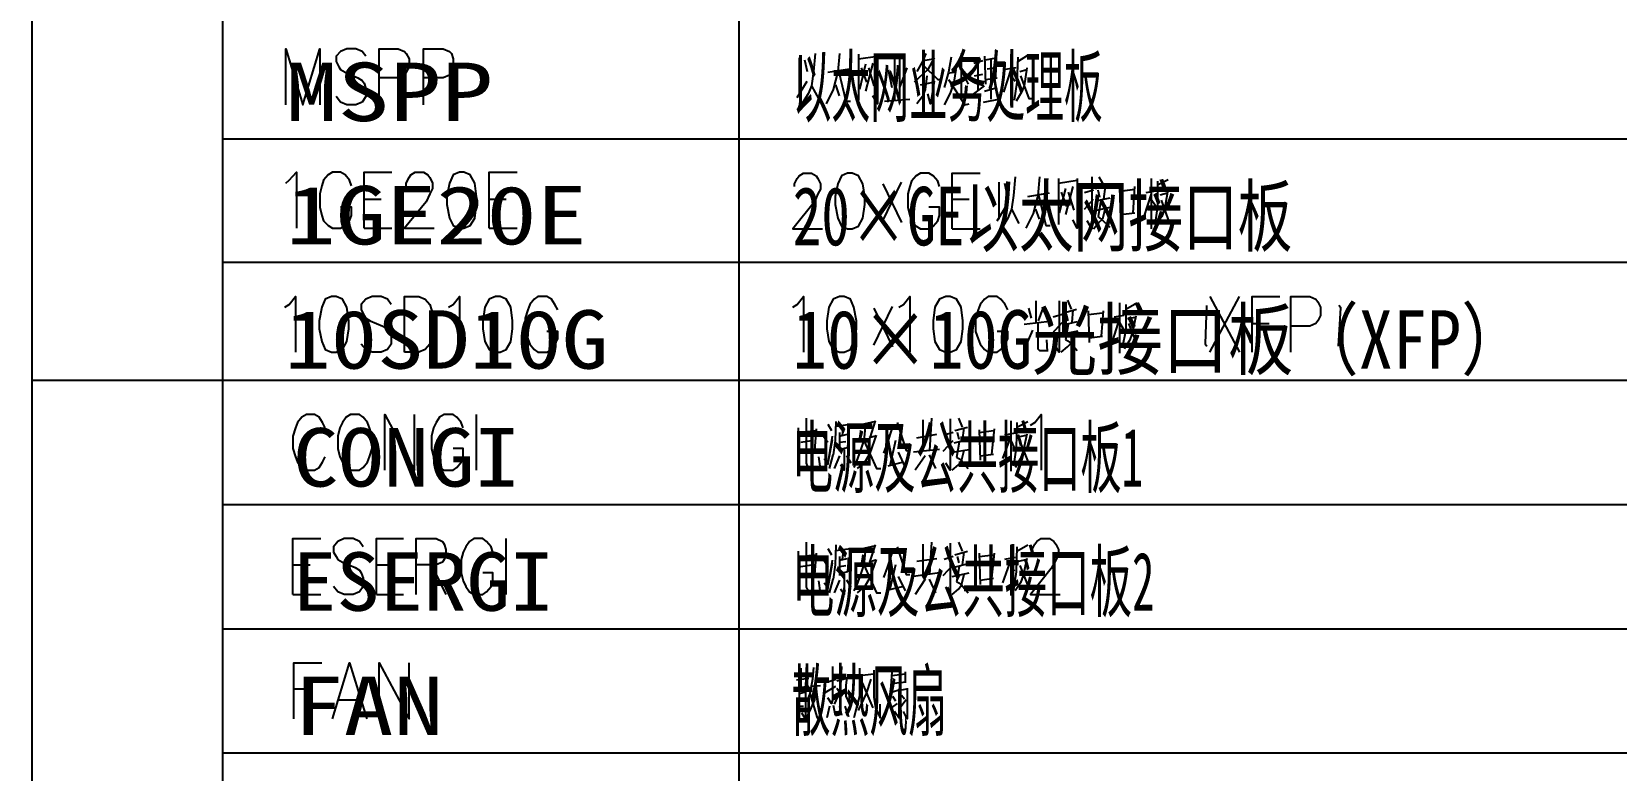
# Model space of a CAD drawing. Header units: metres. Extents: x 17 to 1264, y 17 to 859.
# Drawn here: x 804.8 to 1058.2, y 477.9 to 596 of the extents above; entities that cross this region are included whole.
import ezdxf

# ---------------------------------------------------------------- set-up
doc = ezdxf.new("R2010")
doc.units = ezdxf.units.M
for name, color, linetype in [('LINES', 7, 'Continuous'), ('POLYLINES', 4, 'Continuous'), ('TEXTS', 3, 'Continuous')]:
    doc.layers.add(name, color=color, linetype=linetype)

msp = doc.modelspace()

# ---------------------------------------------------------------- linework, layer by layer
at = {"layer": 'LINES'}
for p, q in [((804.81, 777.31), (804.81, 341.86)), ((835.34, 598.75), (835.34, 578.88)), ((917.85, 598.75), (917.85, 578.88)), ((927.5, 591.84), (927.5, 585.79)), ((928.36, 591.55), (928.79, 589.68)), ((933.98, 592.56), (933.69, 589.68)), ((937, 592.42), (937, 585.07)), ((937, 591.7), (940.03, 592.13)), ((938.15, 590.83), (937.15, 586.8)), ((939.31, 590.98), (938.15, 586.51)), ((942.76, 591.84), (942.76, 585.07)), ((943.63, 585.22), (943.63, 592.42)), ((947.37, 591.41), (948.95, 591.7)), ((953.42, 592.56), (953.42, 586.08)), ((955.43, 590.98), (956.87, 591.41)), ((956.15, 586.66), (956.15, 591.26)), ((957.16, 592.13), (957.31, 587.66)), ((957.31, 591.55), (959.03, 591.84)), ((958.17, 591.7), (958.17, 585.22)), ((959.03, 592.13), (958.89, 588.67)), ((961.34, 592.42), (961.34, 584.21)), ((962.49, 591.26), (964.07, 592.27)), ((927.21, 585.5), (928.79, 588.1)), ((932.11, 589.54), (935.56, 590.11)), ((933.83, 589.82), (934.99, 584.93)), ((937.43, 590.26), (938.3, 587.95)), ((938.59, 590.26), (939.45, 587.38)), ((941.75, 589.97), (942.33, 587.09)), ((943.63, 587.09), (944.78, 590.26)), ((946.94, 587.52), (948.95, 587.95)), ((951.4, 589.39), (952.55, 589.68)), ((953.56, 589.54), (954.57, 587.66)), ((955.58, 588.96), (956.87, 589.25)), ((957.31, 588.38), (959.18, 588.67)), ((957.59, 590.11), (958.75, 590.26)), ((961.34, 589.97), (960.19, 586.37)), ((962.2, 590.26), (960.47, 589.97)), ((961.34, 589.1), (962.06, 588.1)), ((962.78, 589.68), (963.93, 589.97)), ((933.98, 585.79), (933.4, 587.52)), ((951.69, 586.22), (950.68, 584.35)), ((955.43, 586.08), (957.16, 587.38)), ((957.16, 586.51), (959.18, 587.09)), ((934.99, 584.93), (935.71, 584.93)), ((941.18, 584.93), (945.21, 585.22)), ((957.02, 584.78), (959.47, 585.22)), ((835.34, 578.88), (924.04, 578.88)), ((835.34, 578.88), (835.34, 540.29)), ((917.85, 578.88), (917.85, 559.15)), ((924.04, 578.88), (1104.76, 578.88)), ((965.95, 572.83), (965.66, 569.81)), ((975.45, 572.83), (976.17, 571.54)), ((940.89, 565.78), (943.91, 571.97)), ((940.89, 571.68), (943.91, 565.49)), ((959.47, 571.97), (959.47, 566.06)), ((960.33, 571.82), (960.76, 569.81)), ((964.07, 569.66), (967.53, 570.24)), ((968.97, 572.54), (968.97, 565.2)), ((968.97, 571.82), (971.99, 572.26)), ((970.12, 570.96), (969.11, 567.07)), ((969.4, 570.38), (970.27, 568.08)), ((971.27, 571.25), (970.12, 566.78)), ((970.55, 570.38), (971.42, 567.5)), ((974.59, 570.67), (973.15, 570.24)), ((974.87, 570.96), (977.03, 571.54)), ((975.59, 569.52), (975.31, 570.67)), ((976.46, 571.25), (976.17, 569.23)), ((978.76, 571.1), (978.91, 566.21)), ((978.76, 570.53), (981.21, 570.82)), ((978.91, 570.53), (981.21, 570.82)), ((980.92, 567.07), (981.21, 571.25)), ((983.8, 570.1), (982.65, 566.5)), ((984.52, 570.53), (982.94, 570.24)), ((983.8, 572.54), (983.8, 564.48)), ((984.81, 571.54), (986.54, 572.4)), ((985.24, 569.95), (986.39, 570.24)), ((857.95, 569.23), (860.68, 569.23)), ((877.96, 569.23), (880.7, 569.23)), ((951.98, 569.23), (954.71, 569.23)), ((959.18, 565.78), (960.76, 568.37)), ((965.95, 566.06), (965.37, 567.65)), ((965.8, 569.95), (966.95, 565.06)), ((973.15, 567.65), (974.59, 569.23)), ((974.59, 567.36), (977.32, 567.94)), ((977.18, 569.38), (974.87, 568.94)), ((975.74, 569.09), (975.31, 566.5)), ((976.46, 567.79), (976.03, 566.06)), ((983.8, 569.23), (984.52, 568.22)), ((966.95, 565.06), (967.67, 565.06)), ((975.88, 566.06), (975.31, 566.5)), ((975.88, 566.06), (977.18, 564.77)), ((978.91, 566.78), (981.21, 567.07)), ((857.95, 564.62), (862.41, 564.62)), ((877.96, 564.62), (882.43, 564.62)), ((951.98, 564.48), (956.44, 564.48)), ((835.34, 559.15), (924.04, 559.15)), ((917.85, 559.15), (917.85, 540.29)), ((924.04, 559.15), (1104.76, 559.15)), ((965.37, 552.96), (965.37, 549.5)), ((970.41, 553.1), (970.99, 551.66)), ((978.76, 552.67), (978.76, 544.61)), ((979.77, 551.66), (981.5, 552.67)), ((993.16, 544.75), (997.91, 553.68)), ((993.16, 553.68), (997.91, 544.75)), ((939.45, 545.9), (942.47, 552.1)), ((939.45, 551.81), (942.47, 545.62)), ((964.65, 550.22), (964.22, 551.81)), ((965.8, 549.79), (966.52, 551.81)), ((969.55, 550.8), (968.11, 550.37)), ((969.83, 551.09), (971.85, 551.66)), ((970.55, 549.79), (970.27, 550.8)), ((971.27, 551.52), (971.13, 549.5)), ((973.72, 551.38), (973.87, 546.34)), ((973.72, 550.8), (976.03, 551.09)), ((975.88, 547.34), (976.17, 551.38)), ((978.76, 550.22), (977.61, 546.62)), ((979.48, 550.66), (977.9, 550.37)), ((980.06, 550.08), (981.21, 550.37)), ((967.1, 549.65), (963.5, 549.22)), ((963.5, 545.11), (964.87, 548.28)), ((967.96, 547.78), (969.55, 549.5)), ((969.4, 547.63), (972.14, 548.21)), ((971.99, 549.65), (969.69, 549.07)), ((970.55, 549.22), (970.12, 546.77)), ((971.27, 547.92), (970.99, 546.19)), ((973.87, 547.06), (976.03, 547.34)), ((978.76, 549.5), (979.34, 548.5)), ((999.93, 549.36), (1002.67, 549.36)), ((967.24, 544.9), (967.1, 546.77)), ((970.84, 546.34), (970.12, 546.77)), ((970.84, 546.34), (971.99, 545.04)), ((804.81, 540.29), (835.34, 540.29)), ((835.34, 540.29), (924.04, 540.29)), ((835.34, 540.29), (835.34, 520.42)), ((835.34, 540.29), (835.34, 540.29)), ((917.85, 540.29), (917.85, 520.42)), ((917.85, 540.29), (917.85, 540.29)), ((924.04, 540.29), (1104.76, 540.29)), ((875.95, 525.89), (875.95, 534.82)), ((927.35, 532.66), (927.35, 527.9)), ((927.35, 531.94), (930.23, 532.22)), ((930.23, 532.51), (929.95, 529.06)), ((932.11, 533.23), (932.68, 532.22)), ((933.4, 532.94), (935.71, 533.23)), ((934.55, 532.8), (934.41, 531.5)), ((939.74, 533.66), (937.15, 533.09)), ((938.87, 531.07), (939.74, 533.81)), ((947.37, 529.06), (947.37, 533.95)), ((948.67, 534.24), (948.38, 529.06)), ((952.41, 532.22), (954.43, 532.8)), ((952.99, 534.24), (953.56, 532.8)), ((953.85, 532.66), (953.56, 530.64)), ((956.3, 532.37), (956.44, 527.47)), ((956.3, 531.94), (958.6, 532.22)), ((958.31, 528.48), (958.75, 532.51)), ((961.34, 533.81), (961.34, 525.74)), ((962.35, 532.8), (964.07, 533.66)), ((927.79, 530.35), (929.51, 530.64)), ((931.39, 531.36), (932.11, 530.35)), ((932.11, 526.75), (932.83, 531.36)), ((932.11, 526.75), (932.83, 530.78)), ((933.98, 531.94), (933.98, 528.91)), ((933.98, 531.36), (935.27, 531.65)), ((933.98, 530.35), (934.99, 530.5)), ((935.42, 531.79), (935.27, 529.49)), ((939.74, 531.36), (938.73, 531.07)), ((942.91, 530.64), (942.04, 526.61)), ((946.36, 531.07), (949.53, 531.65)), ((950.54, 528.91), (952.12, 530.64)), ((952.12, 531.94), (950.68, 531.5)), ((954.57, 530.78), (952.27, 530.21)), ((953.13, 530.35), (952.7, 527.9)), ((953.13, 530.78), (952.84, 531.94)), ((961.34, 531.36), (960.04, 527.76)), ((962.06, 531.79), (960.33, 531.5)), ((961.34, 530.64), (961.91, 529.49)), ((962.63, 531.22), (963.79, 531.5)), ((930.09, 529.06), (927.35, 528.62)), ((931.53, 527.76), (932.11, 527.04)), ((932.39, 526.18), (932.97, 528.34)), ((933.98, 528.19), (933.11, 526.18)), ((935.27, 529.49), (933.98, 529.2)), ((935.85, 527.04), (935.13, 528.19)), ((936.86, 527.76), (936.28, 526.32)), ((941.75, 526.61), (944.06, 527.18)), ((943.34, 528.77), (944.49, 526.32)), ((949.96, 529.2), (945.79, 528.77)), ((947.66, 528.19), (946.07, 525.89)), ((949.39, 526.18), (948.38, 528.34)), ((951.98, 528.77), (954.71, 529.2)), ((953.42, 527.47), (952.7, 527.9)), ((953.85, 529.06), (953.42, 527.33)), ((953.42, 527.47), (954.57, 526.18)), ((956.44, 528.19), (958.6, 528.48)), ((835.34, 520.42), (924.04, 520.42)), ((835.34, 520.42), (835.34, 480.67)), ((835.34, 520.42), (835.34, 500.54)), ((917.85, 520.42), (917.85, 480.67)), ((917.85, 520.42), (917.85, 500.54)), ((924.04, 520.42), (1104.76, 520.42)), ((880.7, 506.02), (880.7, 514.94)), ((948.67, 514.37), (948.38, 509.18)), ((952.99, 514.37), (953.56, 512.93)), ((927.35, 512.93), (927.35, 508.03)), ((927.35, 512.06), (930.23, 512.35)), ((930.23, 512.64), (929.95, 509.18)), ((932.11, 513.36), (932.68, 512.35)), ((933.4, 513.07), (935.71, 513.36)), ((933.98, 512.06), (933.98, 509.04)), ((934.55, 512.93), (934.41, 511.63)), ((935.42, 511.92), (935.27, 509.62)), ((939.74, 513.79), (937.15, 513.22)), ((938.87, 511.34), (939.74, 513.94)), ((947.37, 509.18), (947.37, 514.08)), ((952.12, 512.06), (950.68, 511.63)), ((952.41, 512.35), (954.43, 512.93)), ((953.13, 511.06), (952.84, 512.06)), ((953.85, 512.78), (953.56, 510.77)), ((956.3, 512.64), (956.44, 507.6)), ((956.3, 512.06), (958.6, 512.35)), ((958.31, 508.61), (958.75, 512.64)), ((962.06, 511.92), (960.33, 511.63)), ((961.34, 513.94), (961.34, 505.87)), ((962.35, 512.93), (964.07, 513.94)), ((846.57, 510.77), (849.31, 510.77)), ((859.96, 510.77), (862.55, 510.77)), ((868.75, 510.77), (871.05, 506.02)), ((927.79, 510.48), (929.51, 510.77)), ((931.39, 511.63), (932.11, 510.48)), ((932.11, 506.88), (932.83, 511.49)), ((932.11, 506.88), (932.83, 511.06)), ((933.98, 511.49), (935.27, 511.78)), ((933.98, 510.48), (934.99, 510.62)), ((935.27, 509.62), (933.98, 509.33)), ((939.74, 511.49), (938.73, 511.2)), ((942.91, 510.77), (942.04, 506.88)), ((949.96, 509.47), (945.79, 508.9)), ((946.36, 511.34), (949.53, 511.78)), ((950.54, 509.04), (952.12, 510.77)), ((951.98, 508.9), (954.71, 509.47)), ((954.57, 510.91), (952.27, 510.34)), ((953.13, 510.48), (952.7, 508.03)), ((961.34, 511.63), (960.04, 507.89)), ((961.34, 510.77), (961.91, 509.76)), ((962.63, 511.34), (963.79, 511.63)), ((930.09, 509.18), (927.35, 508.75)), ((931.53, 507.89), (932.11, 507.17)), ((932.39, 506.3), (932.97, 508.46)), ((933.98, 508.32), (933.11, 506.3)), ((935.85, 507.17), (935.13, 508.32)), ((936.86, 507.89), (936.28, 506.59)), ((941.75, 506.74), (944.06, 507.31)), ((943.34, 508.9), (944.49, 506.59)), ((947.66, 508.46), (946.07, 506.02)), ((949.39, 506.3), (948.38, 508.46)), ((953.42, 507.6), (952.7, 508.03)), ((953.85, 509.18), (953.42, 507.46)), ((953.42, 507.6), (954.57, 506.3)), ((956.44, 508.32), (958.6, 508.61)), ((846.57, 506.02), (851.03, 506.02)), ((859.96, 506.02), (864.28, 506.02)), ((835.34, 500.54), (924.04, 500.54)), ((924.04, 500.54), (1104.76, 500.54)), ((927.79, 494.21), (927.79, 491.18)), ((928.65, 494.35), (928.51, 491.18)), ((943.34, 494.35), (943.63, 493.63)), ((927.07, 492.34), (929.08, 492.62)), ((932.11, 492.05), (933.4, 492.48)), ((933.55, 492.19), (935.13, 492.62)), ((937.15, 493.06), (939.45, 493.34)), ((937.58, 491.9), (939.31, 487.87)), ((942.19, 491.76), (944.63, 492.05)), ((942.33, 493.06), (944.49, 493.34)), ((944.49, 493.63), (944.49, 492.05)), ((846.71, 490.9), (849.45, 490.9)), ((853.91, 489.17), (857.37, 489.17)), ((926.63, 491.04), (929.08, 491.33)), ((927.5, 490.75), (927.5, 486.29)), ((927.5, 490.18), (928.51, 490.46)), ((927.5, 489.17), (928.22, 489.17)), ((929.37, 491.33), (930.95, 491.47)), ((931.67, 490.32), (933.4, 491.33)), ((933.55, 491.04), (934.41, 489.74)), ((942.47, 490.46), (943.48, 490.75)), ((942.47, 489.74), (942.91, 489.02)), ((944.63, 489.17), (943.77, 488.02)), ((943.91, 490.75), (944.78, 490.9)), ((943.91, 489.89), (944.35, 489.31)), ((927.5, 488.16), (928.22, 488.16)), ((932.39, 488.16), (931.96, 486.29)), ((932.97, 488.3), (933.26, 486.72)), ((933.98, 488.16), (934.27, 486.72)), ((934.84, 488.16), (935.42, 486.43)), ((943.19, 488.59), (942.04, 487.73)), ((835.34, 480.67), (924.04, 480.67)), ((835.34, 480.67), (835.34, 460.94)), ((917.85, 480.67), (917.85, 460.94)), ((924.04, 480.67), (1104.76, 480.67))]:
    msp.add_line(p, q, dxfattribs=at)
at = {"layer": 'POLYLINES'}
for points in [[(845.42, 584.35), (845.42, 593.28), (848.15, 584.35), (850.89, 593.28), (850.89, 584.35)], [(858.23, 592.13), (857.66, 592.85), (856.65, 593.28), (855.21, 593.28), (854.2, 592.85), (853.48, 592.13), (853.48, 591.26), (853.91, 590.4), (854.2, 589.97), (854.92, 589.54), (856.94, 588.67), (857.66, 588.24), (857.95, 587.81), (858.23, 586.94), (858.23, 585.65), (857.66, 584.78), (856.65, 584.35), (855.21, 584.35), (854.2, 584.78), (853.48, 585.65)], [(860.39, 584.35), (860.39, 593.28), (863.42, 593.28), (864.43, 592.85), (864.71, 592.56), (865.15, 591.7), (865.15, 590.4), (864.71, 589.54), (864.43, 589.1), (863.42, 588.67), (860.39, 588.67)], [(867.45, 584.35), (867.45, 593.28), (870.62, 593.28), (871.63, 592.85), (871.91, 592.56), (872.2, 591.7), (872.2, 590.4), (871.91, 589.54), (871.63, 589.1), (870.62, 588.67), (867.45, 588.67)], [(930.09, 592.56), (929.8, 589.68), (929.51, 587.38), (930.67, 585.22)], [(940.03, 592.42), (940.03, 584.5), (939.31, 585.79)], [(949.1, 591.84), (948.09, 589.97), (945.93, 587.95)], [(947.8, 592.56), (947.23, 591.26), (946.36, 589.68)], [(947.37, 590.69), (949.67, 588.38), (950.11, 588.38)], [(951.83, 591.98), (951.4, 589.54), (950.68, 587.09)], [(962.49, 591.98), (962.35, 587.95), (961.91, 585.07)], [(933.69, 589.68), (932.97, 586.8), (931.82, 584.5)], [(947.95, 588.96), (947.66, 586.8), (947.23, 585.65), (946.36, 584.5)], [(949.1, 588.1), (948.52, 584.5), (948.09, 586.08)], [(951.4, 588.38), (953.99, 584.35), (954.71, 584.5)], [(952.55, 589.97), (952.27, 587.95), (951.69, 586.22)], [(963.93, 590.26), (963.5, 587.38), (963.07, 586.37), (962.2, 584.93)], [(962.92, 588.96), (964.22, 585.36), (964.65, 585.36)], [(929.51, 587.38), (928.94, 586.08), (928.07, 584.64)], [(845.42, 571.82), (845.99, 572.26), (847.15, 573.55), (847.15, 564.62)], [(855.93, 571.39), (855.64, 572.26), (854.92, 573.12), (854.2, 573.55), (852.91, 573.55), (852.19, 573.12), (851.47, 572.26), (851.18, 571.39), (850.89, 570.1), (850.89, 567.94), (851.18, 566.64), (851.47, 565.78), (852.19, 565.06), (852.91, 564.62), (854.2, 564.62), (854.92, 565.06), (855.64, 565.78), (855.93, 566.64), (855.93, 567.94), (854.2, 567.94)], [(857.95, 564.62), (857.95, 573.55), (862.41, 573.55)], [(864.71, 571.39), (864.71, 571.82), (865.15, 572.69), (865.43, 573.12), (866.15, 573.55), (867.45, 573.55), (868.17, 573.12), (868.46, 572.69), (868.89, 571.82), (868.89, 570.96), (868.46, 570.1), (867.88, 568.8), (864.43, 564.62), (869.18, 564.62)], [(873.21, 573.55), (872.2, 573.12), (871.63, 571.82), (871.19, 569.66), (871.19, 568.37), (871.63, 566.21), (872.2, 565.06), (873.21, 564.62), (873.93, 564.62), (874.94, 565.06), (875.66, 566.21), (875.95, 568.37), (875.95, 569.66), (875.66, 571.82), (874.94, 573.12), (873.93, 573.55), (873.21, 573.55)], [(877.96, 564.62), (877.96, 573.55), (882.43, 573.55)], [(926.78, 571.25), (926.78, 571.68), (927.21, 572.54), (927.5, 572.98), (928.22, 573.41), (929.51, 573.41), (930.23, 572.98), (930.52, 572.54), (930.95, 571.68), (930.95, 570.82), (930.52, 570.1), (929.95, 568.8), (926.49, 564.48), (931.24, 564.48)], [(935.27, 573.41), (934.27, 572.98), (933.69, 571.68), (933.26, 569.66), (933.26, 568.37), (933.69, 566.21), (934.27, 564.91), (935.27, 564.48), (935.99, 564.48), (937, 564.91), (937.72, 566.21), (938.01, 568.37), (938.01, 569.66), (937.72, 571.68), (937, 572.98), (935.99, 573.41), (935.27, 573.41)], [(949.96, 571.25), (949.67, 572.11), (948.95, 572.98), (948.23, 573.41), (946.94, 573.41), (946.22, 572.98), (945.5, 572.11), (945.21, 571.25), (944.92, 570.1), (944.92, 567.94), (945.21, 566.64), (945.5, 565.78), (946.22, 564.91), (946.94, 564.48), (948.23, 564.48), (948.95, 564.91), (949.67, 565.78), (949.96, 566.64), (949.96, 567.94), (948.23, 567.94)], [(951.98, 564.48), (951.98, 573.41), (956.44, 573.41)], [(962.06, 572.83), (961.77, 569.81), (961.48, 567.65), (962.63, 565.34)], [(974.3, 572.83), (974.3, 564.48), (973.58, 565.78)], [(971.99, 572.54), (971.99, 564.62), (971.27, 565.92)], [(984.81, 572.11), (984.81, 568.08), (984.38, 565.2)], [(986.39, 570.38), (985.96, 567.65), (985.53, 566.5), (984.52, 565.06)], [(961.48, 567.65), (960.91, 566.21), (960.04, 564.77)], [(965.66, 569.81), (964.94, 566.93), (963.79, 564.62)], [(985.39, 569.09), (986.68, 565.49), (986.97, 565.49)], [(974.59, 564.48), (975.45, 565.49), (976.03, 566.06)], [(845.27, 551.95), (845.99, 552.38), (847, 553.68), (847, 544.75)], [(852.76, 553.68), (851.75, 553.25), (851.18, 551.95), (850.75, 549.79), (850.75, 548.5), (851.18, 546.48), (851.75, 545.18), (852.76, 544.75), (853.48, 544.75), (854.49, 545.18), (855.21, 546.48), (855.5, 548.5), (855.5, 549.79), (855.21, 551.95), (854.49, 553.25), (853.48, 553.68), (852.76, 553.68)], [(862.27, 552.38), (861.69, 553.25), (860.68, 553.68), (859.24, 553.68), (858.23, 553.25), (857.51, 552.38), (857.51, 551.52), (857.95, 550.66), (858.23, 550.22), (858.95, 549.79), (860.97, 548.93), (861.69, 548.5), (861.98, 548.06), (862.27, 547.34), (862.27, 546.05), (861.69, 545.18), (860.68, 544.75), (859.24, 544.75), (858.23, 545.18), (857.51, 546.05)], [(864.43, 544.75), (864.43, 553.68), (866.73, 553.68), (867.74, 553.25), (868.46, 552.38), (868.75, 551.52), (869.18, 550.22), (869.18, 548.06), (868.75, 546.91), (868.46, 546.05), (867.74, 545.18), (866.73, 544.75), (864.43, 544.75)], [(871.48, 551.95), (872.2, 552.38), (873.21, 553.68), (873.21, 544.75)], [(878.97, 553.68), (877.96, 553.25), (877.24, 551.95), (876.95, 549.79), (876.95, 548.5), (877.24, 546.48), (877.96, 545.18), (878.97, 544.75), (879.69, 544.75), (880.7, 545.18), (881.42, 546.48), (881.71, 548.5), (881.71, 549.79), (881.42, 551.95), (880.7, 553.25), (879.69, 553.68), (878.97, 553.68)], [(888.91, 551.52), (888.47, 552.38), (887.9, 553.25), (887.18, 553.68), (885.74, 553.68), (885.16, 553.25), (884.44, 552.38), (884.15, 551.52), (883.72, 550.22), (883.72, 548.06), (884.15, 546.91), (884.44, 546.05), (885.16, 545.18), (885.74, 544.75), (887.18, 544.75), (887.9, 545.18), (888.47, 546.05), (888.91, 546.91), (888.91, 548.06), (887.18, 548.06)], [(926.49, 551.95), (927.21, 552.38), (928.22, 553.68), (928.22, 544.75)], [(933.98, 553.68), (932.97, 553.25), (932.25, 551.95), (931.96, 549.79), (931.96, 548.5), (932.25, 546.48), (932.97, 545.18), (933.98, 544.75), (934.7, 544.75), (935.71, 545.18), (936.28, 546.48), (936.71, 548.5), (936.71, 549.79), (936.28, 551.95), (935.71, 553.25), (934.7, 553.68), (933.98, 553.68)], [(943.48, 551.95), (944.2, 552.38), (945.21, 553.68), (945.21, 544.75)], [(950.97, 553.68), (949.96, 553.25), (949.24, 551.95), (948.95, 549.79), (948.95, 548.5), (949.24, 546.48), (949.96, 545.18), (950.97, 544.75), (951.69, 544.75), (952.7, 545.18), (953.42, 546.48), (953.71, 548.5), (953.71, 549.79), (953.42, 551.95), (952.7, 553.25), (951.69, 553.68), (950.97, 553.68)], [(960.91, 551.52), (960.47, 552.38), (959.75, 553.25), (959.18, 553.68), (957.74, 553.68), (957.16, 553.25), (956.44, 552.38), (956.15, 551.52), (955.72, 550.22), (955.72, 548.06), (956.15, 546.91), (956.44, 546.05), (957.16, 545.18), (957.74, 544.75), (959.18, 544.75), (959.75, 545.18), (960.47, 546.05), (960.91, 546.91), (960.91, 548.06), (959.18, 548.06)], [(969.11, 552.96), (969.11, 544.75), (968.39, 545.9)], [(979.77, 552.38), (979.77, 548.35), (979.19, 545.47)], [(999.93, 544.75), (999.93, 553.68), (1004.39, 553.68)], [(1006.12, 544.75), (1006.12, 553.68), (1009.15, 553.68), (1010.15, 553.25), (1010.44, 552.82), (1010.87, 551.95), (1010.87, 550.66), (1010.44, 549.79), (1010.15, 549.36), (1009.15, 548.93), (1006.12, 548.93)], [(981.35, 550.51), (980.78, 547.78), (980.35, 546.62), (979.48, 545.33)], [(992.64, 552.25), (992.42, 546.09), (992.71, 545.74)], [(1013.75, 545.74), (1014.11, 551.88), (1013.82, 552.25)], [(965.66, 549.5), (965.66, 545.33), (965.95, 545.04), (967.24, 545.04)], [(980.2, 549.36), (981.64, 545.76), (981.93, 545.76)], [(969.4, 544.75), (970.41, 545.62), (970.99, 546.19)], [(851.75, 532.66), (851.32, 533.52), (850.75, 534.38), (850.03, 534.82), (848.73, 534.82), (848.01, 534.38), (847.29, 533.52), (847, 532.66), (846.57, 531.36), (846.57, 529.34), (847, 528.05), (847.29, 527.18), (848.01, 526.32), (848.73, 525.89), (850.03, 525.89), (850.75, 526.32), (851.32, 527.18), (851.75, 528.05)], [(855.79, 534.82), (855.07, 534.38), (854.49, 533.52), (854.06, 532.66), (853.77, 531.36), (853.77, 529.34), (854.06, 528.05), (854.49, 527.18), (855.07, 526.32), (855.79, 525.89), (857.23, 525.89), (857.8, 526.32), (858.52, 527.18), (858.81, 528.05), (859.24, 529.34), (859.24, 531.36), (858.81, 532.66), (858.52, 533.52), (857.8, 534.38), (857.23, 534.82), (855.79, 534.82)], [(861.26, 525.89), (861.26, 534.82), (866.01, 525.89), (866.01, 534.82)], [(873.79, 532.66), (873.5, 533.52), (872.78, 534.38), (872.2, 534.82), (870.76, 534.82), (870.04, 534.38), (869.47, 533.52), (869.03, 532.66), (868.75, 531.36), (868.75, 529.34), (869.03, 528.05), (869.47, 527.18), (870.04, 526.32), (870.76, 525.89), (872.2, 525.89), (872.78, 526.32), (873.5, 527.18), (873.79, 528.05), (873.79, 529.34), (872.2, 529.34)], [(964.51, 533.09), (965.23, 533.52), (966.23, 534.82), (966.23, 525.89)], [(928.65, 534.24), (928.65, 527.04), (928.79, 526.61), (928.94, 526.32), (929.23, 526.18), (930.95, 526.18), (930.67, 528.05)], [(933.4, 533.66), (933.26, 530.64), (932.97, 528.34)], [(938.15, 533.23), (937.87, 530.64), (936.86, 527.76)], [(942.33, 532.51), (941.61, 530.21), (941.03, 528.62)], [(943.19, 533.52), (944.63, 529.06), (945.21, 529.06)], [(951.69, 534.1), (951.69, 525.89), (950.97, 527.04)], [(962.35, 533.52), (962.2, 529.49), (961.77, 526.61)], [(936.86, 526.18), (938.01, 527.18), (938.87, 528.62), (939.88, 531.5)], [(937.87, 530.64), (939.88, 526.18), (940.6, 526.18)], [(963.93, 531.65), (963.35, 528.91), (962.92, 527.76), (962.06, 526.32)], [(962.78, 530.5), (964.22, 526.9), (964.51, 526.9)], [(934.7, 529.2), (934.7, 525.89), (934.12, 526.75)], [(951.98, 525.89), (952.99, 526.75), (953.42, 527.33)], [(846.57, 506.02), (846.57, 514.94), (851.03, 514.94)], [(857.8, 513.65), (857.23, 514.51), (856.22, 514.94), (854.78, 514.94), (853.77, 514.51), (853.05, 513.65), (853.05, 512.78), (853.48, 512.06), (853.77, 511.63), (854.49, 511.2), (856.51, 510.34), (857.23, 509.9), (857.51, 509.47), (857.8, 508.61), (857.8, 507.31), (857.23, 506.45), (856.22, 506.02), (854.78, 506.02), (853.77, 506.45), (853.05, 507.31)], [(859.96, 506.02), (859.96, 514.94), (864.28, 514.94)], [(866.3, 506.02), (866.3, 514.94), (869.47, 514.94), (870.47, 514.51), (870.76, 514.08), (871.05, 513.22), (871.05, 512.5), (870.76, 511.63), (870.47, 511.2), (869.47, 510.77), (866.3, 510.77)], [(878.54, 512.78), (878.25, 513.65), (877.53, 514.51), (876.95, 514.94), (875.51, 514.94), (874.79, 514.51), (874.22, 513.65), (873.79, 512.78), (873.5, 511.63), (873.5, 509.47), (873.79, 508.18), (874.22, 507.31), (874.79, 506.45), (875.51, 506.02), (876.95, 506.02), (877.53, 506.45), (878.25, 507.31), (878.54, 508.18), (878.54, 509.47), (876.95, 509.47)], [(928.65, 514.37), (928.65, 507.17), (928.79, 506.88), (928.94, 506.59), (929.23, 506.3), (930.95, 506.3), (930.67, 508.18)], [(964.79, 512.78), (964.79, 513.22), (965.23, 514.08), (965.51, 514.51), (966.23, 514.94), (967.53, 514.94), (968.25, 514.51), (968.54, 514.08), (968.97, 513.22), (968.97, 512.35), (968.54, 511.49), (967.82, 510.19), (964.51, 506.02), (969.26, 506.02)], [(933.4, 513.94), (933.26, 510.77), (932.97, 508.46)], [(938.15, 513.36), (937.87, 510.77), (936.86, 507.89)], [(942.33, 512.64), (941.61, 510.34), (941.03, 508.75)], [(943.19, 513.65), (944.63, 509.18), (945.21, 509.18)], [(951.69, 514.22), (951.69, 506.02), (950.97, 507.17)], [(962.35, 513.65), (962.2, 509.62), (961.77, 506.74)], [(934.7, 509.33), (934.7, 506.02), (934.12, 506.88)], [(936.86, 506.3), (938.01, 507.31), (938.87, 508.75), (939.88, 511.63)], [(937.87, 510.77), (939.88, 506.3), (940.6, 506.3)], [(963.93, 511.78), (963.35, 509.04), (962.92, 507.89), (962.06, 506.59)], [(962.78, 510.62), (964.22, 507.02), (964.51, 507.02)], [(951.98, 506.02), (952.99, 506.88), (953.42, 507.46)], [(846.71, 486.14), (846.71, 495.07), (851.18, 495.07)], [(852.91, 486.14), (855.64, 495.07), (858.38, 486.14)], [(860.39, 486.14), (860.39, 495.07), (865.15, 486.14), (865.15, 495.07)], [(929.8, 494.35), (929.66, 492.48), (929.23, 490.18), (928.79, 489.02)], [(932.83, 494.5), (932.83, 489.17), (932.68, 488.59), (932.11, 489.46)], [(934.27, 494.5), (934.12, 491.47), (933.69, 489.74), (933.11, 488.45)], [(937.15, 494.21), (937.15, 489.74), (936.86, 488.59), (936.28, 486.29)], [(935.13, 492.77), (934.99, 491.47), (934.99, 489.74)], [(937, 487.44), (938.3, 490.18), (939.02, 492.48)], [(939.45, 493.92), (939.45, 489.6), (939.74, 487.87), (940.46, 486.29), (940.46, 488.45)], [(942.33, 493.63), (942.19, 491.33), (941.9, 489.17), (941.18, 486.58)], [(928.51, 490.61), (928.51, 486.14), (927.93, 487.01)], [(930.23, 491.33), (929.95, 489.17), (929.23, 487.44), (928.65, 486.29)], [(929.23, 490.18), (930.38, 486.29), (930.95, 486.29)], [(934.99, 489.74), (935.56, 488.45), (935.56, 490.03)], [(943.48, 490.9), (943.48, 486.29), (942.76, 487.3)], [(944.78, 491.04), (944.78, 486.14), (944.2, 487.3)]]:
    msp.add_lwpolyline(points, dxfattribs=at)

# ---------------------------------------------------------------- texts
at = {"layer": 'TEXTS'}
for s, width, p in [('以太网业务处理板', 0.509028, (926.49, 582.59)), ('MSPP', 1.302876, (845.42, 581.73)), ('1GE20E', 1.26062, (845.42, 562)), ('20×GE以太网接口板', 0.718273, (926.49, 561.86)), ('10×10G光接口板（XFP）', 0.858455, (926.49, 542.13)), ('10SD10G', 1.159871, (845.27, 542.13)), ('CONGI', 1.13931, (846.57, 523.27)), ('电源及公共接口板1', 0.541671, (926.35, 523.27)), ('ESERGI', 1.090829, (846.57, 503.4)), ('电源及公共接口板2', 0.558878, (926.35, 503.4)), ('散热风扇', 0.509028, (926.35, 484.39)), ('FAN', 1.25237, (846.71, 483.52))]:
    msp.add_text(s, height=9.36, dxfattribs=dict(at, width=width)).set_placement(p)

doc.saveas('drawing.dxf')
